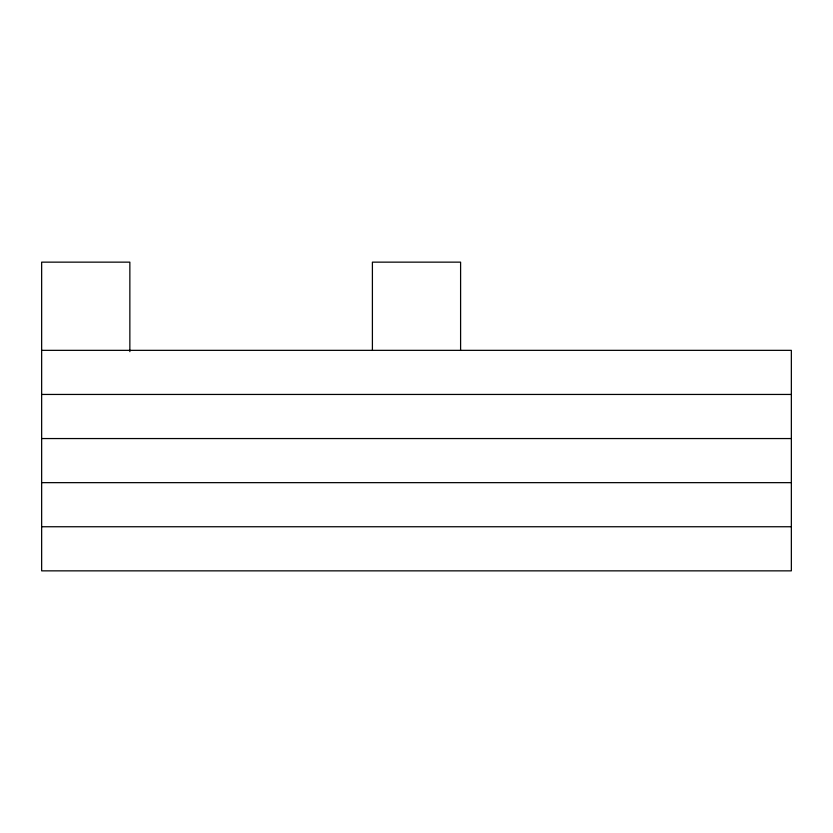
<?xml version="1.0" encoding="UTF-8"?>
<svg xmlns="http://www.w3.org/2000/svg" width="833" height="833" viewBox="0 0 833 833"><rect width="100%" height="100%" fill="white"/><g stroke="black" fill="none" stroke-linecap="round" stroke-linejoin="round"><path stroke-width="1.25" d="M41.65 350.349L791.35 350.349L791.35 570.855L41.65 570.855L41.65 262.145L129.854 262.145L129.854 351.651M41.65 394.446L791.35 394.446M41.65 438.554L791.35 438.554M41.65 482.651L791.35 482.651M41.65 526.748L791.35 526.748M460.597 350.349L460.597 262.145L372.403 262.145L372.403 350.349"/></g></svg>
